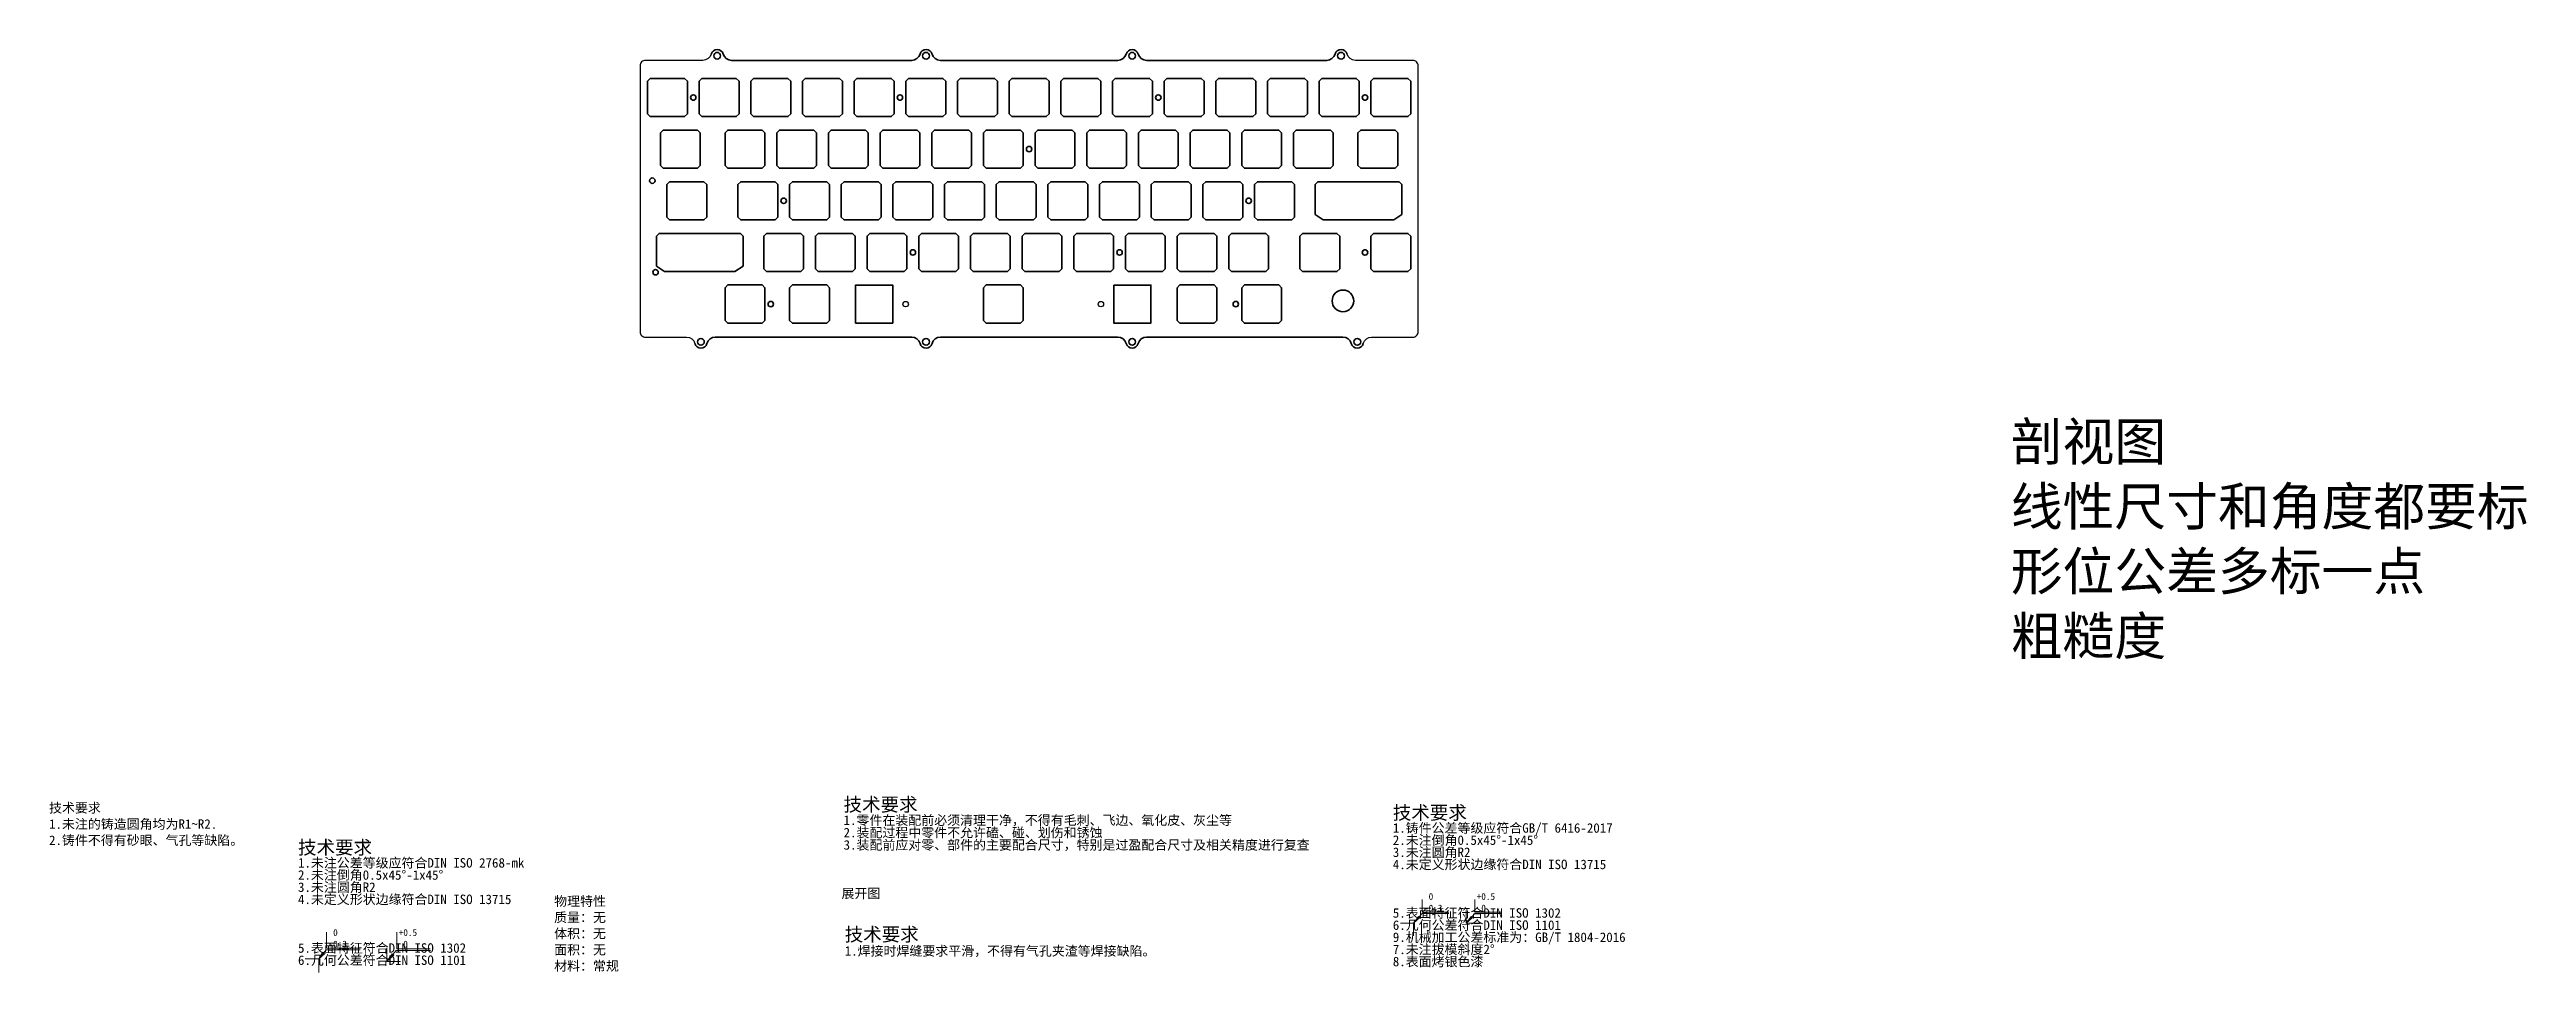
# Model space of a CAD drawing. Header units: millimetres. Extents: x -64 to 849, y -75 to 266.
import ezdxf

# ---------------------------------------------------------------- set-up
doc = ezdxf.new("R2010")
doc.units = ezdxf.units.MM
doc.layers.add('剖面线 (ISO)', color=4, linetype='Continuous', lineweight=18, true_color=0x00ffff)
doc.layers.add('符号 (ISO)', color=7, linetype='Continuous', lineweight=25, true_color=0x0080ff)
doc.layers.add('可见 (ISO)', color=7, linetype='Continuous', lineweight=35)
doc.layers.add('草图几何图元 (ISO)', color=7, linetype='Continuous', lineweight=18)
doc.styles.add('3.5mm', font='')
doc.styles.add('标签文本 (ISO)', font='simfang.ttf')
doc.styles.get('3.5mm').set_extended_font_data('ISOCP_IV50')

# ---------------------------------------------------------------- blocks, each defined once
blk = doc.blocks.new('物理特性_1')
at = {"layer": '符号 (ISO)', "color": 156, "true_color": 0x004080, "insert": (-13.1, 13.61), "char_height": 3.5, "attachment_point": 1, "line_spacing_factor": 1.023913, "style": '标签文本 (ISO)'}
blk.add_mtext('\\f仿宋|b0|i0;物理特性\\P\\f仿宋|b0|i0;质量：无\\P\\f仿宋|b0|i0;体积：无\\P\\f仿宋|b0|i0;面积：无\\P\\f仿宋|b0|i0;材料：常规', dxfattribs=at)
blk = doc.blocks.new('技术要求1')
at = {"layer": '符号 (ISO)', "color": 156, "true_color": 0x004080, "insert": (-39.3, 7.62), "char_height": 3.5, "attachment_point": 1, "line_spacing_factor": 1.023913, "style": '标签文本 (ISO)'}
blk.add_mtext('\\f仿宋|b0|i0;技术要求\\P\\f仿宋|b0|i0;1.未注的铸造圆角均为R1~R2.\\P\\f仿宋|b0|i0;2.铸件不得有砂眼、气孔等缺陷。', dxfattribs=at)
blk = doc.blocks.new('技术要求2')
at = {"layer": '剖面线 (ISO)'}
for points in [[(-16.53, 0.04), (-15.89, -0.5), (-18.05, -2.39)], [(8.98, -0.56), (9.59, -1.08), (7.09, -3.34)]]:
    blk.add_hatch(color=7, dxfattribs=at).paths.add_polyline_path(points)
at = {"layer": '草图几何图元 (ISO)'}
for p, q in [((-18.05, -2.39), (-16.53, 0.04)), ((-16.53, 0.04), (-15.89, -0.5)), ((-16.23, -0.22), (-15.32, 0.87)), ((-15.32, 0.87), (-2.76, 0.87)), ((-15.2, 7.44), (-15.2, 1.48)), ((-15.2, 1.48), (-2.85, 1.48)), ((7.09, -3.34), (7.09, 1.62)), ((9.27, -0.81), (10.49, 0.61)), ((10.49, 0.61), (23.09, 0.61)), ((10.67, 7.44), (10.67, 1.34)), ((10.67, 1.34), (22.98, 1.34)), ((-23.09, -2.39), (-18.05, -2.39)), ((-15.89, -0.5), (-18.05, -2.39)), ((-18.05, -2.39), (-18.05, -7.44)), ((7.09, -3.34), (8.98, -0.56)), ((9.59, -1.08), (7.09, -3.34)), ((12.05, -3.34), (7.09, -3.34)), ((8.98, -0.56), (9.59, -1.08))]:
    blk.add_line(p, q, dxfattribs=at)
at = {"layer": '符号 (ISO)', "color": 156, "true_color": 0x004080, "insert": (-25.72, 41.17), "char_height": 3.5, "attachment_point": 1, "line_spacing_factor": 0.769195, "style": '标签文本 (ISO)'}
blk.add_mtext('{\\H1.42857x;技术要求\\P\\H0.7x;1.未注公差等级应符合DIN ISO 2768-mk\\H1.84394x; \\H0.54232x;\\P2.未注倒角0.5x45°-1x45°\\H1.50579x; \\H0.6641x;\\P3.未注圆角R2\\H1.51344x; \\H0.66074x;\\P4.未定义形状边缘符合DIN ISO 13715\\H1.51325x; \\H0.66083x;\\P\\H1.30754x; \\H0.7648x;\\P\\H1.2768x; \\H0.78321x;\\P\\H1.27759x; \\H0.78272x;\\P5.表面特征符合DIN ISO 1302\\H1.48328x; \\H0.67418x;\\P6.几何公差符合DIN ISO 1101\\H1.51402x; }', dxfattribs=at)
at = {"layer": '符号 (ISO)', "color": 142, "true_color": 0x0080c0, "char_height": 2.5, "attachment_point": 1, "line_spacing_factor": 1.023913, "style": '3.5mm'}
for s, insert in [('\\f仿宋|b0|i0;\\H2.5000; 0\\P\\f仿宋|b0|i0;\\H2.5000;-0.3', (-14.46, 8.55)), ('\\f仿宋|b0|i0;\\H2.5000;+0.5\\P\\f仿宋|b0|i0;\\H2.5000; 0', (11.4, 8.55))]:
    blk.add_mtext(s, dxfattribs=dict(at, insert=insert))
blk = doc.blocks.new('技术要求3')
at = {"layer": '剖面线 (ISO)'}
for points in [[(-11.93, 0.43), (-11.45, 0), (-13.74, -2.06)], [(7.47, 0.43), (5.62, -2.04), (7.95, 0)]]:
    blk.add_hatch(color=7, dxfattribs=at).paths.add_polyline_path(points)
at = {"layer": '草图几何图元 (ISO)'}
for p, q in [((-13.74, -2.06), (-11.93, 0.43)), ((-11.45, 0), (-13.74, -2.06)), ((-11.93, 0.43), (-11.45, 0)), ((-11.7, 0.22), (-10.55, 1.51)), ((-10.55, 1.98), (-10.55, 6.72)), ((-0.76, 1.98), (-10.55, 1.98)), ((-10.55, 1.51), (-0.76, 1.51)), ((5.62, -2.04), (5.62, 2.59)), ((5.62, -2.04), (7.47, 0.43)), ((7.95, 0), (5.62, -2.04)), ((7.47, 0.43), (7.95, 0)), ((7.71, 0.22), (8.85, 1.51)), ((8.85, 1.98), (8.85, 6.72)), ((18.64, 1.98), (8.85, 1.98)), ((8.85, 1.51), (18.64, 1.51)), ((-18.64, -2.06), (-13.74, -2.06)), ((-13.74, -2.06), (-13.74, -6.72)), ((10.49, -2.04), (5.62, -2.04))]:
    blk.add_line(p, q, dxfattribs=at)
at = {"layer": '符号 (ISO)', "color": 156, "true_color": 0x004080, "attachment_point": 1, "style": '3.5mm'}
for s, insert, char_height, line_spacing_factor in [('{\\fFangSong|b0|i0|c134|p49;\\H1.42857x;技术要求\\P\\fFangSong|b0|i0|c0|p49;\\H0.7x;1.\\fFangSong|b0|i0|c134|p49;铸件公差等级应符合\\fFangSong|b0|i0|c0|p49;GB/T 6416-2017 \\H1.84817x; \\H0.54108x;\\P2.\\fFangSong|b0|i0|c134|p49;未注倒角\\fFangSong|b0|i0|c0|p49;0.5x45°-1x45°\\fISOCP_IV50|b0|i0|c0|p2;\\H1.51037x; \\H0.66209x;\\P\\fFangSong|b0|i0|c0|p49;3.\\fFangSong|b0|i0|c134|p49;未注圆角\\fFangSong|b0|i0|c0|p49;R2\\H1.51726x; \\H0.65908x;\\P4.\\fFangSong|b0|i0|c134|p49;未定义形状边缘符合\\fFangSong|b0|i0|c0|p49;DIN ISO 13715\\H1.5171x; \\H0.65915x;\\P\\H1.31139x; \\H0.76255x;\\P\\H1.2802x; \\H0.78113x;\\P\\H1.28092x; \\H0.78069x;\\P5.\\fFangSong|b0|i0|c134|p49;表面特征符合\\fFangSong|b0|i0|c0|p49;DIN ISO 1302\\H1.48662x; \\H0.67267x;\\P6.\\fFangSong|b0|i0|c134|p49;几何公差符合\\fFangSong|b0|i0|c0|p49;DIN ISO 1101\\H1.51782x; \\H0.65884x;\\P9.\\fFangSong|b0|i0|c134|p49;机械加工公差标准为：\\fFangSong|b0|i0|c0|p49;GB/T 1804-2016\\H1.51709x; \\H0.65916x;\\P7.\\fFangSong|b0|i0|c134|p49;未注拔模斜度\\fFangSong|b0|i0|c0|p49;2°\\H1.51711x; \\H0.65915x;\\P8.\\fFangSong|b0|i0|c134|p49;表面烤银色漆\\H1.51711x; \\H0.65915x;\\P\\H1.31139x; }', (-21.42, 41.19), 3.5, 0.767518), ('\\f仿宋|b0|i0;\\H2.5000; 0\\P\\f仿宋|b0|i0;\\H2.5000;-0.3', (-9.92, 9.02), 2.5, 1.023913), ('\\f仿宋|b0|i0;\\H2.5000;+0.5\\P\\f仿宋|b0|i0;\\H2.5000; 0', (9.49, 9.02), 2.5, 1.023913)]:
    blk.add_mtext(s, dxfattribs=dict(at, insert=insert, char_height=char_height, line_spacing_factor=line_spacing_factor))
blk = doc.blocks.new('技术要求4')
at = {"layer": '符号 (ISO)', "color": 156, "true_color": 0x004080, "insert": (-94.32, 12.57), "char_height": 3.5, "attachment_point": 1, "line_spacing_factor": 0.782609, "style": '标签文本 (ISO)'}
blk.add_mtext('{\\H1.42857x;技术要求\\P\\H0.7x;1.零件在装配前必须清理干净，不得有毛刺、飞边、氧化皮、灰尘等\\H1.81008x; \\H0.55246x;\\P2.装配过程中零件不允许磕、碰、划伤和锈蚀\\H1.46981x; \\H0.68036x;\\P3.装配前应对零、部件的主要配合尺寸，特别是过盈配合尺寸及相关精度进行复查\\H1.48932x; \\H0.67145x;\\P\\H1.27804x; }', dxfattribs=at)
blk = doc.blocks.new('展开图')
at = {"layer": '符号 (ISO)', "color": 156, "true_color": 0x004080, "insert": (-7.86, 2.39), "char_height": 3.5, "attachment_point": 1, "style": '3.5mm'}
blk.add_mtext('\\f仿宋|b0|i0;\\H3.5000;展开图', dxfattribs=at)
blk = doc.blocks.new('技术要求')
at = {"layer": '符号 (ISO)', "color": 156, "true_color": 0x004080, "insert": (-62.88, 6.59), "char_height": 3.5, "attachment_point": 1, "line_spacing_factor": 0.822849, "style": '标签文本 (ISO)'}
blk.add_mtext('{\\H1.42857x;技术要求\\H0.7x;\\P1.焊接时焊缝要求平滑，不得有气孔夹渣等焊接缺陷。\\H1.70852x; }', dxfattribs=at)
blk = doc.blocks.new('提示')
at = {"layer": '符号 (ISO)', "color": 30, "true_color": 0xff8000, "insert": (-103.86, 42.44), "char_height": 14, "attachment_point": 1, "line_spacing_factor": 1.023913, "style": '3.5mm'}
blk.add_mtext('\\f仿宋|b0|i0;\\H14.0000;剖视图\\P\\f仿宋|b0|i0;\\H14.0000;线性尺寸和角度都要标\\P\\f仿宋|b0|i0;\\H14.0000;形位公差多标一点\\P\\f仿宋|b0|i0;\\H14.0000;粗糙度', dxfattribs=at)

msp = doc.modelspace()

# ---------------------------------------------------------------- linework, layer by layer
for points in [[(179.79, 264.13, -0.335437), (176.71, 261.8), (155.55, 261.8, 0.414214), (153.55, 259.8), (153.55, 161.7, 0.414214), (155.55, 159.7), (170.71, 159.7, -0.335437), (173.79, 157.37)], [(420.21, 157.37, -0.335437), (423.29, 159.7), (438.45, 159.7, 0.414214), (440.45, 161.7), (440.45, 259.8, 0.414214), (438.45, 261.8), (417.29, 261.8, -0.335437), (414.21, 264.13)]]:
    msp.add_lwpolyline(points, format="xyb")
for centre in [(251.48, 171.9), (323.48, 171.9)]:
    msp.add_circle(centre, 1)
at = {"layer": '可见 (ISO)'}
for points in [[(184.21, 264.13, 0.335437), (187.29, 261.8), (253.71, 261.8, 0.335437), (256.79, 264.13, -0.755929), (261.21, 264.13, 0.335437), (264.29, 261.8), (329.71, 261.8, 0.335437), (332.79, 264.13, -0.755929), (337.21, 264.13, 0.335437), (340.29, 261.8), (406.71, 261.8, 0.335437), (409.79, 264.13, 0.335437)], [(415.79, 157.37, 0.335437), (412.71, 159.7), (340.29, 159.7, 0.335437), (337.21, 157.37, -0.755929), (332.79, 157.37, 0.335437), (329.71, 159.7), (264.29, 159.7, 0.335437), (261.21, 157.37, -0.755929), (256.79, 157.37, 0.335437), (253.71, 159.7), (181.29, 159.7, 0.335437), (178.21, 157.37, 0.335437)]]:
    msp.add_lwpolyline(points, format="xyb", dxfattribs=at)
for points in [[(169.97, 255.15), (171, 254.12), (171, 242.08), (169.97, 241.05), (157.33, 241.05), (156.3, 242.08), (156.3, 254.12), (157.33, 255.15)], [(189.02, 255.15), (190.05, 254.12), (190.05, 242.08), (189.02, 241.05), (176.38, 241.05), (175.35, 242.08), (175.35, 254.12), (176.38, 255.15)], [(208.07, 255.15), (209.1, 254.12), (209.1, 242.08), (208.07, 241.05), (195.43, 241.05), (194.4, 242.08), (194.4, 254.12), (195.43, 255.15)], [(227.12, 255.15), (228.15, 254.12), (228.15, 242.08), (227.12, 241.05), (214.48, 241.05), (213.45, 242.08), (213.45, 254.12), (214.48, 255.15)], [(233.53, 241.05), (232.5, 242.08), (232.5, 254.12), (233.53, 255.15), (246.17, 255.15), (247.2, 254.12), (247.2, 242.08), (246.17, 241.05)], [(252.58, 241.05), (251.55, 242.08), (251.55, 254.12), (252.58, 255.15), (265.22, 255.15), (266.25, 254.12), (266.25, 242.08), (265.22, 241.05)], [(271.63, 241.05), (270.6, 242.08), (270.6, 254.12), (271.63, 255.15), (284.27, 255.15), (285.3, 254.12), (285.3, 242.08), (284.27, 241.05)], [(290.68, 241.05), (289.65, 242.08), (289.65, 254.12), (290.68, 255.15), (303.32, 255.15), (304.35, 254.12), (304.35, 242.08), (303.32, 241.05)], [(309.73, 241.05), (308.7, 242.08), (308.7, 254.12), (309.73, 255.15), (322.37, 255.15), (323.4, 254.12), (323.4, 242.08), (322.37, 241.05)], [(328.78, 241.05), (327.75, 242.08), (327.75, 254.12), (328.78, 255.15), (341.42, 255.15), (342.45, 254.12), (342.45, 242.08), (341.42, 241.05)], [(347.83, 241.05), (346.8, 242.08), (346.8, 254.12), (347.83, 255.15), (360.47, 255.15), (361.5, 254.12), (361.5, 242.08), (360.47, 241.05)], [(366.88, 241.05), (365.85, 242.08), (365.85, 254.12), (366.88, 255.15), (379.52, 255.15), (380.55, 254.12), (380.55, 242.08), (379.52, 241.05)], [(385.93, 241.05), (384.9, 242.08), (384.9, 254.12), (385.93, 255.15), (398.57, 255.15), (399.6, 254.12), (399.6, 242.08), (398.57, 241.05)], [(403.95, 254.12), (404.98, 255.15), (417.62, 255.15), (418.65, 254.12), (418.65, 242.08), (417.62, 241.05), (404.98, 241.05), (403.95, 242.08)], [(423, 254.12), (424.03, 255.15), (436.67, 255.15), (437.7, 254.12), (437.7, 242.08), (436.67, 241.05), (424.03, 241.05), (423, 242.08)], [(174.73, 236.1), (175.76, 235.07), (175.76, 223.03), (174.73, 222), (162.09, 222), (161.06, 223.03), (161.06, 235.07), (162.09, 236.1)], [(198.55, 236.1), (199.58, 235.07), (199.58, 223.03), (198.55, 222), (185.9, 222), (184.88, 223.03), (184.88, 235.07), (185.9, 236.1)], [(217.6, 236.1), (218.63, 235.07), (218.63, 223.03), (217.6, 222), (204.95, 222), (203.93, 223.03), (203.93, 235.07), (204.95, 236.1)], [(236.65, 236.1), (237.68, 235.07), (237.68, 223.03), (236.65, 222), (224, 222), (222.98, 223.03), (222.98, 235.07), (224, 236.1)], [(255.7, 236.1), (256.73, 235.07), (256.73, 223.03), (255.7, 222), (243.05, 222), (242.03, 223.03), (242.03, 235.07), (243.05, 236.1)], [(262.1, 222), (261.08, 223.03), (261.08, 235.07), (262.1, 236.1), (274.75, 236.1), (275.78, 235.07), (275.78, 223.03), (274.75, 222)], [(281.15, 222), (280.13, 223.03), (280.13, 235.07), (281.15, 236.1), (293.8, 236.1), (294.83, 235.07), (294.83, 223.03), (293.8, 222)], [(300.2, 222), (299.18, 223.03), (299.18, 235.07), (300.2, 236.1), (312.85, 236.1), (313.88, 235.07), (313.88, 223.03), (312.85, 222)], [(319.25, 222), (318.23, 223.03), (318.23, 235.07), (319.25, 236.1), (331.9, 236.1), (332.93, 235.07), (332.93, 223.03), (331.9, 222)], [(338.3, 222), (337.28, 223.03), (337.28, 235.07), (338.3, 236.1), (350.95, 236.1), (351.98, 235.07), (351.98, 223.03), (350.95, 222)], [(356.33, 235.07), (357.35, 236.1), (370, 236.1), (371.03, 235.07), (371.03, 223.03), (370, 222), (357.35, 222), (356.33, 223.03)], [(375.38, 235.07), (376.4, 236.1), (389.05, 236.1), (390.08, 235.07), (390.08, 223.03), (389.05, 222), (376.4, 222), (375.38, 223.03)], [(394.43, 235.07), (395.45, 236.1), (408.1, 236.1), (409.13, 235.07), (409.13, 223.03), (408.1, 222), (395.45, 222), (394.43, 223.03)], [(418.24, 235.07), (419.27, 236.1), (431.91, 236.1), (432.94, 235.07), (432.94, 223.03), (431.91, 222), (419.27, 222), (418.24, 223.03)], [(177.11, 217.05), (178.14, 216.02), (178.14, 203.98), (177.11, 202.95), (164.47, 202.95), (163.44, 203.98), (163.44, 216.02), (164.47, 217.05)], [(203.31, 217.05), (204.34, 216.02), (204.34, 203.98), (203.31, 202.95), (190.67, 202.95), (189.64, 203.98), (189.64, 216.02), (190.67, 217.05)], [(222.36, 217.05), (223.39, 216.02), (223.39, 203.98), (222.36, 202.95), (209.72, 202.95), (208.69, 203.98), (208.69, 216.02), (209.72, 217.05)], [(241.41, 217.05), (242.44, 216.02), (242.44, 203.98), (241.41, 202.95), (228.77, 202.95), (227.74, 203.98), (227.74, 216.02), (228.77, 217.05)], [(260.46, 217.05), (261.49, 216.02), (261.49, 203.98), (260.46, 202.95), (247.82, 202.95), (246.79, 203.98), (246.79, 216.02), (247.82, 217.05)], [(279.51, 217.05), (280.54, 216.02), (280.54, 203.98), (279.51, 202.95), (266.87, 202.95), (265.84, 203.98), (265.84, 216.02), (266.87, 217.05)], [(298.56, 217.05), (299.59, 216.02), (299.59, 203.98), (298.56, 202.95), (285.92, 202.95), (284.89, 203.98), (284.89, 216.02), (285.92, 217.05)], [(304.97, 202.95), (303.94, 203.98), (303.94, 216.02), (304.97, 217.05), (317.61, 217.05), (318.64, 216.02), (318.64, 203.98), (317.61, 202.95)], [(322.99, 216.02), (324.02, 217.05), (336.66, 217.05), (337.69, 216.02), (337.69, 203.98), (336.66, 202.95), (324.02, 202.95), (322.99, 203.98)], [(342.04, 216.02), (343.07, 217.05), (355.71, 217.05), (356.74, 216.02), (356.74, 203.98), (355.71, 202.95), (343.07, 202.95), (342.04, 203.98)], [(361.09, 216.02), (362.12, 217.05), (374.76, 217.05), (375.79, 216.02), (375.79, 203.98), (374.76, 202.95), (362.12, 202.95), (361.09, 203.98)], [(380.14, 216.02), (381.17, 217.05), (393.81, 217.05), (394.84, 216.02), (394.84, 203.98), (393.81, 202.95), (381.17, 202.95), (380.14, 203.98)], [(433.44, 217), (434.44, 216), (434.44, 205), (431.44, 203), (405.44, 203), (402.44, 205), (402.44, 216), (403.44, 217)], [(190.56, 197.95), (191.56, 196.95), (191.56, 185.95), (188.56, 183.95), (162.56, 183.95), (159.56, 185.95), (159.56, 196.95), (160.56, 197.95)], [(212.83, 198), (213.86, 196.97), (213.86, 184.93), (212.83, 183.9), (200.19, 183.9), (199.16, 184.93), (199.16, 196.97), (200.19, 198)], [(231.88, 198), (232.91, 196.97), (232.91, 184.93), (231.88, 183.9), (219.24, 183.9), (218.21, 184.93), (218.21, 196.97), (219.24, 198)], [(250.93, 198), (251.96, 196.97), (251.96, 184.93), (250.93, 183.9), (238.29, 183.9), (237.26, 184.93), (237.26, 196.97), (238.29, 198)], [(269.98, 198), (271.01, 196.97), (271.01, 184.93), (269.98, 183.9), (257.34, 183.9), (256.31, 184.93), (256.31, 196.97), (257.34, 198)], [(290.06, 184.93), (289.03, 183.9), (276.39, 183.9), (275.36, 184.93), (275.36, 196.97), (276.39, 198), (289.03, 198), (290.06, 196.97)], [(294.41, 196.97), (295.44, 198), (308.08, 198), (309.11, 196.97), (309.11, 184.93), (308.08, 183.9), (295.44, 183.9), (294.41, 184.93)], [(313.46, 196.97), (314.49, 198), (327.13, 198), (328.16, 196.97), (328.16, 184.93), (327.13, 183.9), (314.49, 183.9), (313.46, 184.93)], [(332.51, 196.97), (333.54, 198), (346.18, 198), (347.21, 196.97), (347.21, 184.93), (346.18, 183.9), (333.54, 183.9), (332.51, 184.93)], [(351.56, 196.97), (352.59, 198), (365.23, 198), (366.26, 196.97), (366.26, 184.93), (365.23, 183.9), (352.59, 183.9), (351.56, 184.93)], [(370.61, 196.97), (371.64, 198), (384.28, 198), (385.31, 196.97), (385.31, 184.93), (384.28, 183.9), (371.64, 183.9), (370.61, 184.93)], [(396.81, 196.97), (397.84, 198), (410.48, 198), (411.51, 196.97), (411.51, 184.93), (410.48, 183.9), (397.84, 183.9), (396.81, 184.93)], [(423, 196.97), (424.03, 198), (436.67, 198), (437.7, 196.97), (437.7, 184.93), (436.67, 183.9), (424.03, 183.9), (423, 184.93)], [(198.55, 178.95), (199.58, 177.92), (199.58, 165.88), (198.55, 164.85), (185.9, 164.85), (184.88, 165.88), (184.88, 177.92), (185.9, 178.95)], [(223.39, 165.88), (222.36, 164.85), (209.72, 164.85), (208.69, 165.88), (208.69, 177.92), (209.72, 178.95), (222.36, 178.95), (223.39, 177.92)], [(246.74, 164.9), (233.04, 164.9), (233.04, 178.9), (246.74, 178.9)], [(280.13, 177.92), (281.15, 178.95), (293.8, 178.95), (294.83, 177.92), (294.83, 165.88), (293.8, 164.85), (281.15, 164.85), (280.13, 165.88)], [(328.21, 178.9), (341.91, 178.9), (341.91, 164.9), (328.21, 164.9)], [(351.56, 177.92), (352.59, 178.95), (365.23, 178.95), (366.26, 177.92), (366.26, 165.88), (365.23, 164.85), (352.59, 164.85), (351.56, 165.88)], [(375.38, 177.92), (376.4, 178.95), (389.05, 178.95), (390.08, 177.92), (390.08, 165.88), (389.05, 164.85), (376.4, 164.85), (375.38, 165.88)]]:
    msp.add_lwpolyline(points, close=True, dxfattribs=at)
for centre, radius in [((182, 263.5), 1.25), ((259, 263.5), 1.25), ((335, 263.5), 1.25), ((412, 263.5), 1.25), ((173.18, 248.1), 1), ((249.38, 248.1), 1), ((344.63, 248.1), 1), ((420.83, 248.1), 1), ((297, 229.05), 1), ((158.07, 217.42), 1), ((206.51, 210), 1), ((377.96, 210), 1), ((254.14, 190.95), 1), ((330.34, 190.95), 1), ((420.83, 190.95), 1), ((159.26, 183.65), 1), ((412.73, 173.07), 4), ((201.75, 171.9), 1), ((373.2, 171.9), 1), ((176, 158), 1.25), ((259, 158), 1.25), ((335, 158), 1.25), ((418, 158), 1.25)]:
    msp.add_circle(centre, radius, dxfattribs=at)
for centre, start, end in [((182, 263.5), 15.82658, 164.17341), ((412, 263.5), 15.82658, 164.17341), ((176, 158), 195.82658, 344.17341), ((418, 158), 195.82658, 344.17341)]:
    msp.add_arc(centre, 2.3, start, end, dxfattribs=at)

# ---------------------------------------------------------------- block references
for name, p in [('提示', (762.8, 85.73)), ('技术要求1', (-25.05, -19.76)), ('技术要求4', (322.92, -22.74)), ('技术要求3', (452.52, -54.36)), ('技术要求2', (53.16, -67.18)), ('展开图', (235.69, -46.08)), ('物理特性_1', (134.99, -60.17)), ('技术要求', (291.89, -64.65))]:
    msp.add_blockref(name, p)

doc.saveas('drawing.dxf')
